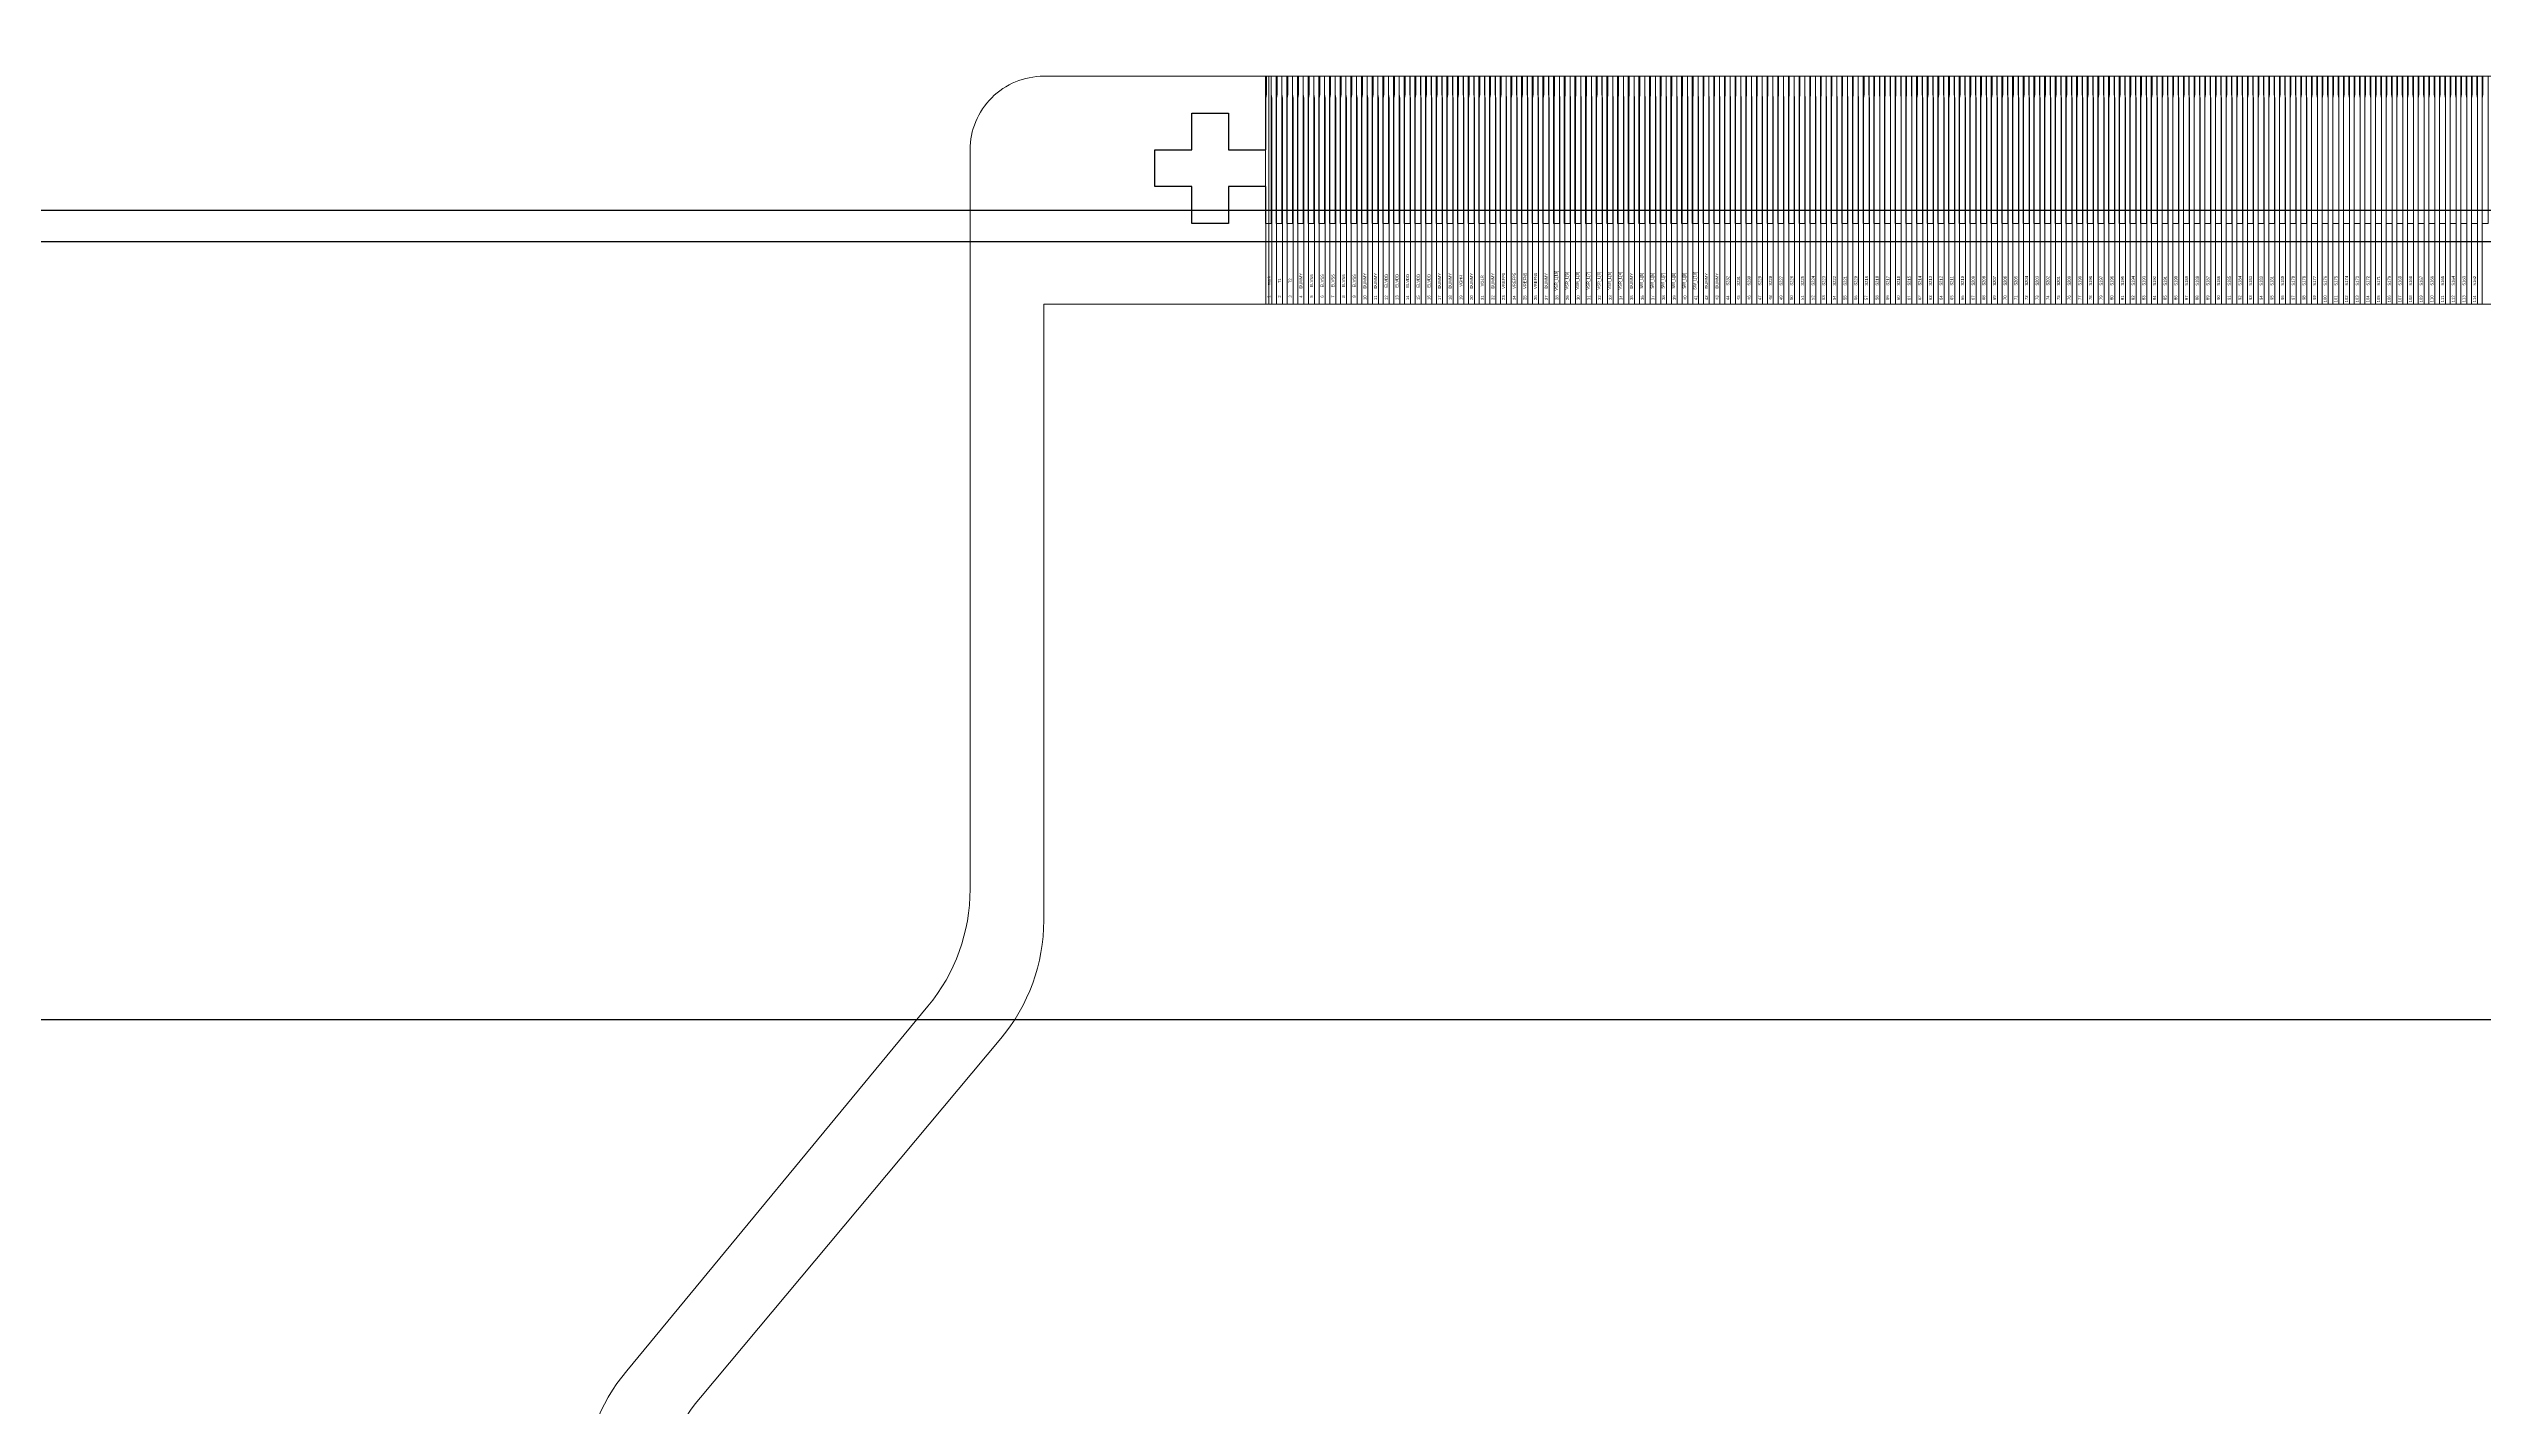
# Model space of a CAD drawing. Header units: millimetres. Extents: x 2674 to 3449, y -296 to 185.
# Drawn here: x 3245.46 to 3252.07, y -167.74 to -164.05 of the extents above; entities that cross this region are included whole.
import ezdxf
from ezdxf.enums import TextEntityAlignment as Align

# ---------------------------------------------------------------- set-up
doc = ezdxf.new("R2010")
doc.units = ezdxf.units.MM
doc.layers.get('0').update_dxf_attribs({"lineweight": 5})
doc.layers.get('Defpoints').update_dxf_attribs({"lineweight": 5})
for name, color, linetype, lineweight in [('COF', 4, 'Continuous', 5), ('DIM', 3, 'Continuous', 5), ('ITO', 2, 'Continuous', 5)]:
    doc.layers.add(name, color=color, linetype=linetype, lineweight=lineweight)
for name, color, linetype in [('L51', 3, 'Continuous'), ('L52', 5, 'Continuous'), ('L63', 2, 'Continuous'), ('lens', 6, 'Continuous')]:
    doc.layers.add(name, color=color, linetype=linetype)
doc.styles.add('MBC_Arial_Font', font='arial.ttf')
doc.styles.add('RD', font='ROMAND.shx', dxfattribs={"width": 0.8})
doc.dimstyles.new('DIM', dxfattribs={"dimtxt": 0.8, "dimasz": 0.8, "dimexe": 0, "dimexo": 0.5, "dimgap": 0.11, "dimtad": 0, "dimzin": 1, "dimdsep": 46, "dimtxsty": 'RD', "dimcen": 0, "dimclrd": 256, "dimclre": 256, "dimclrt": 256, "dimadec": 0, "dimazin": 0, "dimtm": 1e-09, "dimtfac": 1, "dimtofl": 0, "dimtmove": 0, "dimatfit": 3, "dimfxl": 1, "dimlwe": -1, "dimarcsym": 0})

# ---------------------------------------------------------------- blocks, each defined once
blk = doc.blocks.new('*D249')
at = {"layer": 'Defpoints', "color": 0, "lineweight": 5, "transparency": 16777216}
for p in [(3218.7857, -126.5832), (3246.5824, -126.5832), (3245.2441, -164.5772)]:
    blk.add_point(p, dxfattribs=at)
at = {"layer": 'DIM', "transparency": 16777216}
for p, q in [((3246.0824, -126.5832), (3218.7857, -126.5832)), ((3244.7441, -164.5772), (3218.7857, -164.5772))]:
    blk.add_line(p, q, dxfattribs=at)
at = {"layer": 'DIM', "lineweight": -2, "transparency": 16777216}
for p, q in [((3218.7857, -127.3832), (3218.7857, -134.9767)), ((3218.7857, -163.7772), (3218.7857, -154.671))]:
    blk.add_line(p, q, dxfattribs=at)
at = {"layer": 'DIM', "lineweight": 5, "transparency": 16777216}
for points in [[(3218.6524, -127.3832), (3218.9191, -127.3832), (3218.7857, -126.5832)], [(3218.6524, -163.7772), (3218.9191, -163.7772), (3218.7857, -164.5772)]]:
    blk.add_solid(points, dxfattribs=at)
at = {"layer": 'DIM', "lineweight": 5, "transparency": 16777216, "insert": (3218.7857, -144.8238), "char_height": 1.2, "attachment_point": 5, "rotation": 90, "style": 'RD'}
blk.add_mtext('37.99±0.15(Panel Outline)', dxfattribs=at)
blk = doc.blocks.new('*D258')
at = {"layer": 'Defpoints', "color": 0, "lineweight": 5, "transparency": 16777216}
for p in [(3218.7847, -164.5772), (3245.2441, -164.5772), (3251.5958, -203.8987)]:
    blk.add_point(p, dxfattribs=at)
at = {"layer": 'DIM', "transparency": 16777216}
for p, q in [((3244.7441, -164.5772), (3218.7847, -164.5772)), ((3251.0958, -203.8987), (3218.7847, -203.8987))]:
    blk.add_line(p, q, dxfattribs=at)
at = {"layer": 'DIM', "lineweight": -2, "transparency": 16777216}
for p, q in [((3218.7847, -165.3772), (3218.7847, -176.9272)), ((3218.7847, -203.0987), (3218.7847, -184.5072))]:
    blk.add_line(p, q, dxfattribs=at)
at = {"layer": 'DIM', "lineweight": 5, "transparency": 16777216}
for points in [[(3218.6514, -165.3772), (3218.9181, -165.3772), (3218.7847, -164.5772)], [(3218.6514, -203.0987), (3218.9181, -203.0987), (3218.7847, -203.8987)]]:
    blk.add_solid(points, dxfattribs=at)
at = {"layer": 'DIM', "lineweight": 5, "transparency": 16777216, "insert": (3218.7847, -180.7172), "char_height": 1.2, "attachment_point": 5, "rotation": 90, "style": 'RD'}
blk.add_mtext('39.32±0.5', dxfattribs=at)
blk = doc.blocks.new('*D260')
at = {"layer": 'Defpoints', "color": 0, "lineweight": 5, "transparency": 16777216}
for p in [(3237.3697, -157.1703), (3252.6717, -167.5071), (3252.6717, -170.0799)]:
    blk.add_point(p, dxfattribs=at)
at = {"layer": 'DIM', "transparency": 16777216}
for p, q in [((3237.3697, -157.6703), (3237.3697, -170.0799)), ((3252.6717, -168.0071), (3252.6717, -170.0799))]:
    blk.add_line(p, q, dxfattribs=at)
at = {"layer": 'DIM', "lineweight": -2, "transparency": 16777216}
for p, q in [((3237.3697, -170.0799), (3235.3416, -170.0799)), ((3251.8717, -170.0799), (3238.1697, -170.0799))]:
    blk.add_line(p, q, dxfattribs=at)
at = {"layer": 'DIM', "lineweight": 5, "transparency": 16777216}
for points in [[(3238.1697, -169.9466), (3238.1697, -170.2133), (3237.3697, -170.0799)], [(3251.8717, -169.9466), (3251.8717, -170.2133), (3252.6717, -170.0799)]]:
    blk.add_solid(points, dxfattribs=at)
at = {"layer": 'DIM', "lineweight": 5, "transparency": 16777216, "insert": (3231.6202, -170.0799), "char_height": 1.2, "attachment_point": 5, "style": 'RD'}
blk.add_mtext('15.30±0.5', dxfattribs=at)
blk = doc.blocks.new('*U100')
at = {"color": 7}
blk.add_lwpolyline([(-0.008, 0.2), (0.008, 0.2), (0.008, -0.2), (-0.008, -0.2)], close=True, dxfattribs=at)
blk = doc.blocks.new('*U101')
at = {"color": 0, "linetype": 'ByBlock', "lineweight": -2, "transparency": 16777216}
for p in [(0, 0), (0.029, 0), (0.058, 0), (0.087, 0), (0.116, 0), (0.145, 0), (0.174, 0), (0.203, 0), (0.232, 0), (0.261, 0), (0.29, 0), (0.319, 0), (0.348, 0), (0.377, 0), (0.406, 0), (0.435, 0), (0.464, 0), (0.493, 0), (0.522, 0), (0.551, 0), (0.58, 0), (0.609, 0), (0.638, 0), (0.667, 0), (0.696, 0), (0.725, 0), (0.754, 0), (0.783, 0), (0.812, 0), (0.841, 0), (0.87, 0), (0.899, 0), (0.928, 0), (0.957, 0), (0.986, 0), (1.015, 0), (1.044, 0), (1.073, 0), (1.102, 0), (1.131, 0), (1.16, 0), (1.189, 0), (1.218, 0), (1.247, 0), (1.276, 0), (1.305, 0), (1.334, 0), (1.363, 0), (1.392, 0), (1.421, 0), (1.45, 0), (1.479, 0), (1.508, 0), (1.537, 0), (1.566, 0), (1.595, 0), (1.624, 0), (1.653, 0), (1.682, 0), (1.711, 0), (1.74, 0), (1.769, 0), (1.798, 0), (1.827, 0), (1.856, 0), (1.885, 0), (1.914, 0), (1.943, 0), (1.972, 0), (2.001, 0), (2.03, 0), (2.059, 0), (2.088, 0), (2.117, 0), (2.146, 0), (2.175, 0), (2.204, 0), (2.233, 0), (2.262, 0), (2.291, 0), (2.32, 0), (2.349, 0), (2.378, 0), (2.407, 0), (2.436, 0), (2.465, 0), (2.494, 0), (2.523, 0), (2.552, 0), (2.581, 0), (2.61, 0), (2.639, 0), (2.668, 0), (2.697, 0), (2.726, 0), (2.755, 0), (2.784, 0), (2.813, 0), (2.842, 0), (2.871, 0), (2.9, 0), (2.929, 0), (2.958, 0), (2.987, 0), (3.016, 0), (3.045, 0), (3.074, 0), (3.103, 0), (3.132, 0), (3.161, 0), (3.19, 0), (3.219, 0), (3.248, 0), (3.277, 0), (3.306, 0)]:
    blk.add_blockref('*U100', p, dxfattribs=at)
blk = doc.blocks.new('R178MQM-001-PNLA-V01-A')
at = {"layer": 'L51', "color": 7}
blk.add_line((1695.3199, -159.3836), (1677.7159, -159.3836), dxfattribs=at)
at = {"layer": 'L52', "color": 7}
blk.add_lwpolyline([(1681.8074, -159.3836), (1677.7159, -159.3836)], dxfattribs=at)
at = {"layer": 'L63', "color": 0}
for p, q in [((1682.4094, -159.1336), (1682.4094, -159.0336)), ((1682.4094, -159.0336), (1682.5094, -159.0336)), ((1682.5094, -159.0336), (1682.5094, -159.1336)), ((1682.3094, -159.2336), (1682.3094, -159.1336)), ((1682.3094, -159.1336), (1682.4094, -159.1336)), ((1682.5094, -159.1336), (1682.6094, -159.1336)), ((1682.4094, -159.2336), (1682.3094, -159.2336)), ((1682.4094, -159.3336), (1682.4094, -159.2336)), ((1682.6094, -159.2336), (1682.5094, -159.2336)), ((1682.5094, -159.2336), (1682.5094, -159.3336)), ((1682.5094, -159.3336), (1682.4094, -159.3336))]:
    blk.add_line(p, q, dxfattribs=at)
at = {"color": 7}
blk.add_blockref('*U101', (1682.6174, -159.1336), dxfattribs=at)
blk = doc.blocks.new('R178MQM-CO5300-COF-V01-A')
at = {"layer": 'COF'}
blk.add_lwpolyline([(1437.7099, -178.2677), (1436.8915, -179.2582, 0.175975), (1436.7749, -179.5791), (1436.7749, -184.4705, -0.117266), (1436.7214, -184.6956), (1436.526, -185.0833, 0.117266), (1436.4724, -185.3084), (1436.4724, -187.4894, 0.414214), (1436.6724, -187.6894), (1448.3974, -187.6894, 0.414214), (1448.5974, -187.4894), (1448.5974, -185.3083, 0.117288), (1448.5439, -185.0832), (1448.3485, -184.6956, -0.117288), (1448.2949, -184.4705), (1448.2949, -179.5791, 0.175975), (1448.1784, -179.2582), (1447.362, -178.2825, -0.175975), (1447.2454, -177.9617), (1447.2454, -175.9394, 0.414214), (1447.0454, -175.7394), (1438.0244, -175.7394, 0.414214), (1437.8244, -175.9394), (1437.8244, -177.9492, -0.174367)], format="xyb", close=True, dxfattribs=at)
at = {"layer": 'COF', "color": 2}
for points in [[(1438.628, -176.3594), (1438.628, -176.0394), (1438.5264, -176.0394), (1438.5264, -176.1394), (1438.4264, -176.1394), (1438.4264, -176.0394), (1438.3264, -176.0394), (1438.3264, -175.9394), (1438.4264, -175.9394), (1438.4264, -175.8394), (1438.5264, -175.8394), (1438.5264, -175.9394), (1438.628, -175.9394), (1438.628, -175.7994), (1438.6295, -175.7894), (1438.6295, -175.7394)], [(1438.636, -175.7394), (1438.636, -176.3594)], [(1438.6425, -175.7394), (1438.6425, -175.7894), (1438.644, -175.7994), (1438.644, -176.3594)], [(1438.657, -176.3594), (1438.657, -175.7994), (1438.6585, -175.7894), (1438.6585, -175.7394)], [(1438.6715, -175.7394), (1438.6715, -175.7894), (1438.673, -175.7994), (1438.673, -176.3594)], [(1438.686, -176.3594), (1438.686, -175.7994), (1438.6875, -175.7894), (1438.6875, -175.7394)], [(1438.7005, -175.7394), (1438.7005, -175.7894), (1438.702, -175.7994), (1438.702, -176.3594)], [(1438.715, -176.3594), (1438.715, -175.7994), (1438.7165, -175.7894), (1438.7165, -175.7394)], [(1438.7295, -175.7394), (1438.7295, -175.7894), (1438.731, -175.7994), (1438.731, -176.3594)], [(1438.744, -176.3594), (1438.744, -175.7994), (1438.7455, -175.7894), (1438.7455, -175.7394)], [(1438.7585, -175.7394), (1438.7585, -175.7894), (1438.76, -175.7994), (1438.76, -176.3594)], [(1438.7729, -176.3594), (1438.7729, -175.7994), (1438.7744, -175.7894), (1438.7744, -175.7394)], [(1438.7874, -175.7394), (1438.7874, -175.7894), (1438.7889, -175.7994), (1438.7889, -176.3594)], [(1438.8019, -176.3594), (1438.8019, -175.7994), (1438.8034, -175.7894), (1438.8034, -175.7394)], [(1438.8164, -175.7394), (1438.8164, -175.7894), (1438.8179, -175.7994), (1438.8179, -176.3594)], [(1438.8309, -176.3594), (1438.8309, -175.7994), (1438.8324, -175.7894), (1438.8324, -175.7394)], [(1438.8454, -175.7394), (1438.8454, -175.7894), (1438.8469, -175.7994), (1438.8469, -176.3594)], [(1438.8599, -176.3594), (1438.8599, -175.7994), (1438.8614, -175.7894), (1438.8614, -175.7394)], [(1438.8744, -175.7394), (1438.8744, -175.7894), (1438.8759, -175.7994), (1438.8759, -176.3594)], [(1438.8889, -176.3594), (1438.8889, -175.7994), (1438.8904, -175.7894), (1438.8904, -175.7394)], [(1438.9034, -175.7394), (1438.9034, -175.7894), (1438.9049, -175.7994), (1438.9049, -176.3594)], [(1438.9179, -176.3594), (1438.9179, -175.7994), (1438.9194, -175.7894), (1438.9194, -175.7394)], [(1438.9324, -175.7394), (1438.9324, -175.7894), (1438.9339, -175.7994), (1438.9339, -176.3594)], [(1438.9469, -176.3594), (1438.9469, -175.7994), (1438.9484, -175.7894), (1438.9484, -175.7394)], [(1438.9614, -175.7394), (1438.9614, -175.7894), (1438.9629, -175.7994), (1438.9629, -176.3594)], [(1438.9759, -176.3594), (1438.9759, -175.7994), (1438.9774, -175.7894), (1438.9774, -175.7394)], [(1438.9904, -175.7394), (1438.9904, -175.7894), (1438.9919, -175.7994), (1438.9919, -176.3594)], [(1439.0049, -176.3594), (1439.0049, -175.7994), (1439.0064, -175.7894), (1439.0064, -175.7394)], [(1439.0194, -175.7394), (1439.0194, -175.7894), (1439.0209, -175.7994), (1439.0209, -176.3594)], [(1439.0338, -176.3594), (1439.0338, -175.7994), (1439.0353, -175.7894), (1439.0353, -175.7394)], [(1439.0483, -175.7394), (1439.0483, -175.7894), (1439.0498, -175.7994), (1439.0498, -176.3594)], [(1439.0628, -176.3594), (1439.0628, -175.7994), (1439.0643, -175.7894), (1439.0643, -175.7394)], [(1439.0773, -175.7394), (1439.0773, -175.7894), (1439.0788, -175.7994), (1439.0788, -176.3594)], [(1439.0918, -176.3594), (1439.0918, -175.7994), (1439.0933, -175.7894), (1439.0933, -175.7394)], [(1439.1063, -175.7394), (1439.1063, -175.7894), (1439.1078, -175.7994), (1439.1078, -176.3594)], [(1439.1208, -176.3594), (1439.1208, -175.7994), (1439.1223, -175.7894), (1439.1223, -175.7394)], [(1439.1353, -175.7394), (1439.1353, -175.7894), (1439.1368, -175.7994), (1439.1368, -176.3594)], [(1439.1498, -176.3594), (1439.1498, -175.7994), (1439.1513, -175.7894), (1439.1513, -175.7394)], [(1439.1643, -175.7394), (1439.1643, -175.7894), (1439.1658, -175.7994), (1439.1658, -176.3594)], [(1439.1788, -176.3594), (1439.1788, -175.7994), (1439.1803, -175.7894), (1439.1803, -175.7394)], [(1439.1933, -175.7394), (1439.1933, -175.7894), (1439.1948, -175.7994), (1439.1948, -176.3594)], [(1439.2078, -176.3594), (1439.2078, -175.7994), (1439.2093, -175.7894), (1439.2093, -175.7394)], [(1439.2223, -175.7394), (1439.2223, -175.7894), (1439.2238, -175.7994), (1439.2238, -176.3594)], [(1439.2368, -176.3594), (1439.2368, -175.7994), (1439.2383, -175.7894), (1439.2383, -175.7394)], [(1439.2513, -175.7394), (1439.2513, -175.7894), (1439.2528, -175.7994), (1439.2528, -176.3594)], [(1439.2658, -176.3594), (1439.2658, -175.7994), (1439.2673, -175.7894), (1439.2673, -175.7394)], [(1439.2803, -175.7394), (1439.2803, -175.7894), (1439.2818, -175.7994), (1439.2818, -176.3594)], [(1439.2947, -176.3594), (1439.2947, -175.7994), (1439.2962, -175.7894), (1439.2962, -175.7394)], [(1439.3092, -175.7394), (1439.3092, -175.7894), (1439.3107, -175.7994), (1439.3107, -176.3594)], [(1439.3237, -176.3594), (1439.3237, -175.7994), (1439.3252, -175.7894), (1439.3252, -175.7394)], [(1439.3382, -175.7394), (1439.3382, -175.7894), (1439.3397, -175.7994), (1439.3397, -176.3594)], [(1439.3527, -176.3594), (1439.3527, -175.7994), (1439.3542, -175.7894), (1439.3542, -175.7394)], [(1439.3672, -175.7394), (1439.3672, -175.7894), (1439.3687, -175.7994), (1439.3687, -176.3594)], [(1439.3817, -176.3594), (1439.3817, -175.7994), (1439.3832, -175.7894), (1439.3832, -175.7394)], [(1439.3962, -175.7394), (1439.3962, -175.7894), (1439.3977, -175.7994), (1439.3977, -176.3594)], [(1439.4107, -176.3594), (1439.4107, -175.7994), (1439.4122, -175.7894), (1439.4122, -175.7394)], [(1439.4252, -175.7394), (1439.4252, -175.7894), (1439.4267, -175.7994), (1439.4267, -176.3594)], [(1439.4397, -176.3594), (1439.4397, -175.7994), (1439.4412, -175.7894), (1439.4412, -175.7394)], [(1439.4542, -175.7394), (1439.4542, -175.7894), (1439.4557, -175.7994), (1439.4557, -176.3594)], [(1439.4687, -176.3594), (1439.4687, -175.7994), (1439.4702, -175.7894), (1439.4702, -175.7394)], [(1439.4832, -175.7394), (1439.4832, -175.7894), (1439.4847, -175.7994), (1439.4847, -176.3594)], [(1439.4977, -176.3594), (1439.4977, -175.7994), (1439.4992, -175.7894), (1439.4992, -175.7394)], [(1439.5122, -175.7394), (1439.5122, -175.7894), (1439.5137, -175.7994), (1439.5137, -176.3594)], [(1439.5266, -176.3594), (1439.5266, -175.7994), (1439.5281, -175.7894), (1439.5281, -175.7394)], [(1439.5411, -175.7394), (1439.5411, -175.7894), (1439.5426, -175.7994), (1439.5426, -176.3594)], [(1439.5556, -176.3594), (1439.5556, -175.7994), (1439.5571, -175.7894), (1439.5571, -175.7394)], [(1439.5701, -175.7394), (1439.5701, -175.7894), (1439.5716, -175.7994), (1439.5716, -176.3594)], [(1439.5846, -176.3594), (1439.5846, -175.7994), (1439.5861, -175.7894), (1439.5861, -175.7394)], [(1439.5991, -175.7394), (1439.5991, -175.7894), (1439.6006, -175.7994), (1439.6006, -176.3594)], [(1439.6136, -176.3594), (1439.6136, -175.7994), (1439.6151, -175.7894), (1439.6151, -175.7394)], [(1439.6281, -175.7394), (1439.6281, -175.7894), (1439.6296, -175.7994), (1439.6296, -176.3594)], [(1439.6426, -176.3594), (1439.6426, -175.7994), (1439.6441, -175.7894), (1439.6441, -175.7394)], [(1439.6571, -175.7394), (1439.6571, -175.7894), (1439.6586, -175.7994), (1439.6586, -176.3594)], [(1439.6716, -176.3594), (1439.6716, -175.7994), (1439.6731, -175.7894), (1439.6731, -175.7394)], [(1439.6861, -175.7394), (1439.6861, -175.7894), (1439.6876, -175.7994), (1439.6876, -176.3594)], [(1439.7006, -176.3594), (1439.7006, -175.7994), (1439.7021, -175.7894), (1439.7021, -175.7394)], [(1439.7151, -175.7394), (1439.7151, -175.7894), (1439.7166, -175.7994), (1439.7166, -176.3594)], [(1439.7296, -176.3594), (1439.7296, -175.7994), (1439.7311, -175.7894), (1439.7311, -175.7394)], [(1439.7441, -175.7394), (1439.7441, -175.7894), (1439.7456, -175.7994), (1439.7456, -176.3594)], [(1439.7586, -176.3594), (1439.7586, -175.7994), (1439.7601, -175.7894), (1439.7601, -175.7394)], [(1439.7731, -175.7394), (1439.7731, -175.7894), (1439.7746, -175.7994), (1439.7746, -176.3594)], [(1439.7875, -176.3594), (1439.7875, -175.7994), (1439.789, -175.7894), (1439.789, -175.7394)], [(1439.802, -175.7394), (1439.802, -175.7894), (1439.8035, -175.7994), (1439.8035, -176.3594)], [(1439.8165, -176.3594), (1439.8165, -175.7994), (1439.818, -175.7894), (1439.818, -175.7394)], [(1439.831, -175.7394), (1439.831, -175.7894), (1439.8325, -175.7994), (1439.8325, -176.3594)], [(1439.8455, -176.3594), (1439.8455, -175.7994), (1439.847, -175.7894), (1439.847, -175.7394)], [(1439.86, -175.7394), (1439.86, -175.7894), (1439.8615, -175.7994), (1439.8615, -176.3594)], [(1439.8745, -176.3594), (1439.8745, -175.7994), (1439.876, -175.7894), (1439.876, -175.7394)], [(1439.889, -175.7394), (1439.889, -175.7894), (1439.8905, -175.7994), (1439.8905, -176.3594)], [(1439.9035, -176.3594), (1439.9035, -175.7994), (1439.905, -175.7894), (1439.905, -175.7394)], [(1439.918, -175.7394), (1439.918, -175.7894), (1439.9195, -175.7994), (1439.9195, -176.3594)], [(1439.9325, -176.3594), (1439.9325, -175.7994), (1439.934, -175.7894), (1439.934, -175.7394)], [(1439.947, -175.7394), (1439.947, -175.7894), (1439.9485, -175.7994), (1439.9485, -176.3594)], [(1439.9615, -176.3594), (1439.9615, -175.7994), (1439.963, -175.7894), (1439.963, -175.7394)], [(1439.976, -175.7394), (1439.976, -175.7894), (1439.9775, -175.7994), (1439.9775, -176.3594)], [(1439.9905, -176.3594), (1439.9905, -175.7994), (1439.992, -175.7894), (1439.992, -175.7394)], [(1440.005, -175.7394), (1440.005, -175.7894), (1440.0065, -175.7994), (1440.0065, -176.3594)], [(1440.0194, -176.3594), (1440.0194, -175.7994), (1440.0209, -175.7894), (1440.0209, -175.7394)], [(1440.0339, -175.7394), (1440.0339, -175.7894), (1440.0354, -175.7994), (1440.0354, -176.3594)], [(1440.0484, -176.3594), (1440.0484, -175.7994), (1440.0499, -175.7894), (1440.0499, -175.7394)], [(1440.0629, -175.7394), (1440.0629, -175.7894), (1440.0644, -175.7994), (1440.0644, -176.3594)], [(1440.0774, -176.3594), (1440.0774, -175.7994), (1440.0789, -175.7894), (1440.0789, -175.7394)], [(1440.0919, -175.7394), (1440.0919, -175.7894), (1440.0934, -175.7994), (1440.0934, -176.3594)], [(1440.1064, -176.3594), (1440.1064, -175.7994), (1440.1079, -175.7894), (1440.1079, -175.7394)], [(1440.1209, -175.7394), (1440.1209, -175.7894), (1440.1224, -175.7994), (1440.1224, -176.3594)], [(1440.1354, -176.3594), (1440.1354, -175.7994), (1440.1369, -175.7894), (1440.1369, -175.7394)], [(1440.1499, -175.7394), (1440.1499, -175.7894), (1440.1514, -175.7994), (1440.1514, -176.3594)], [(1440.1644, -176.3594), (1440.1644, -175.7994), (1440.1659, -175.7894), (1440.1659, -175.7394)], [(1440.1789, -175.7394), (1440.1789, -175.7894), (1440.1804, -175.7994), (1440.1804, -176.3594)], [(1440.1934, -176.3594), (1440.1934, -175.7994), (1440.1949, -175.7894), (1440.1949, -175.7394)], [(1440.2079, -175.7394), (1440.2079, -175.7894), (1440.2094, -175.7994), (1440.2094, -176.3594)], [(1440.2224, -176.3594), (1440.2224, -175.7994), (1440.2239, -175.7894), (1440.2239, -175.7394)], [(1440.2369, -175.7394), (1440.2369, -175.7894), (1440.2384, -175.7994), (1440.2384, -176.3594)], [(1440.2514, -176.3594), (1440.2514, -175.7994), (1440.2529, -175.7894), (1440.2529, -175.7394)], [(1440.2659, -175.7394), (1440.2659, -175.7894), (1440.2674, -175.7994), (1440.2674, -176.3594)], [(1440.2803, -176.3594), (1440.2803, -175.7994), (1440.2818, -175.7894), (1440.2818, -175.7394)], [(1440.2948, -175.7394), (1440.2948, -175.7894), (1440.2963, -175.7994), (1440.2963, -176.3594)], [(1440.3093, -176.3594), (1440.3093, -175.7994), (1440.3108, -175.7894), (1440.3108, -175.7394)], [(1440.3238, -175.7394), (1440.3238, -175.7894), (1440.3253, -175.7994), (1440.3253, -176.3594)], [(1440.3383, -176.3594), (1440.3383, -175.7994), (1440.3398, -175.7894), (1440.3398, -175.7394)], [(1440.3528, -175.7394), (1440.3528, -175.7894), (1440.3543, -175.7994), (1440.3543, -176.3594)], [(1440.3673, -176.3594), (1440.3673, -175.7994), (1440.3688, -175.7894), (1440.3688, -175.7394)], [(1440.3818, -175.7394), (1440.3818, -175.7894), (1440.3833, -175.7994), (1440.3833, -176.3594)], [(1440.3963, -176.3594), (1440.3963, -175.7994), (1440.3978, -175.7894), (1440.3978, -175.7394)], [(1440.4108, -175.7394), (1440.4108, -175.7894), (1440.4123, -175.7994), (1440.4123, -176.3594)], [(1440.4268, -175.7394), (1440.4268, -175.7894), (1440.4253, -175.7994), (1440.4253, -176.3594)], [(1440.4413, -176.3594), (1440.4413, -175.7994), (1440.4398, -175.7894), (1440.4398, -175.7394)], [(1440.4558, -175.7394), (1440.4558, -175.7894), (1440.4543, -175.7994), (1440.4543, -176.3594)], [(1440.4703, -176.3594), (1440.4703, -175.7994), (1440.4688, -175.7894), (1440.4688, -175.7394)], [(1440.4848, -175.7394), (1440.4848, -175.7894), (1440.4833, -175.7994), (1440.4833, -176.3594)], [(1440.4993, -176.3594), (1440.4993, -175.7994), (1440.4978, -175.7894), (1440.4978, -175.7394)], [(1440.5138, -175.7394), (1440.5138, -175.7894), (1440.5123, -175.7994), (1440.5123, -176.3594)], [(1440.5283, -176.3594), (1440.5283, -175.7994), (1440.5268, -175.7894), (1440.5268, -175.7394)], [(1440.5427, -175.7394), (1440.5427, -175.7894), (1440.5412, -175.7994), (1440.5412, -176.3594)], [(1440.5572, -176.3594), (1440.5572, -175.7994), (1440.5557, -175.7894), (1440.5557, -175.7394)], [(1440.5717, -175.7394), (1440.5717, -175.7894), (1440.5702, -175.7994), (1440.5702, -176.3594)], [(1440.5862, -176.3594), (1440.5862, -175.7994), (1440.5847, -175.7894), (1440.5847, -175.7394)], [(1440.6007, -175.7394), (1440.6007, -175.7894), (1440.5992, -175.7994), (1440.5992, -176.3594)], [(1440.6152, -176.3594), (1440.6152, -175.7994), (1440.6137, -175.7894), (1440.6137, -175.7394)], [(1440.6297, -175.7394), (1440.6297, -175.7894), (1440.6282, -175.7994), (1440.6282, -176.3594)], [(1440.6442, -176.3594), (1440.6442, -175.7994), (1440.6427, -175.7894), (1440.6427, -175.7394)], [(1440.6587, -175.7394), (1440.6587, -175.7894), (1440.6572, -175.7994), (1440.6572, -176.3594)], [(1440.6732, -176.3594), (1440.6732, -175.7994), (1440.6717, -175.7894), (1440.6717, -175.7394)], [(1440.6877, -175.7394), (1440.6877, -175.7894), (1440.6862, -175.7994), (1440.6862, -176.3594)], [(1440.7022, -176.3594), (1440.7022, -175.7994), (1440.7007, -175.7894), (1440.7007, -175.7394)], [(1440.7167, -175.7394), (1440.7167, -175.7894), (1440.7152, -175.7994), (1440.7152, -176.3594)], [(1440.7312, -176.3594), (1440.7312, -175.7994), (1440.7297, -175.7894), (1440.7297, -175.7394)], [(1440.7457, -175.7394), (1440.7457, -175.7894), (1440.7442, -175.7994), (1440.7442, -176.3594)], [(1440.7602, -176.3594), (1440.7602, -175.7994), (1440.7587, -175.7894), (1440.7587, -175.7394)], [(1440.7746, -175.7394), (1440.7746, -175.7894), (1440.7731, -175.7994), (1440.7731, -176.3594)], [(1440.7891, -176.3594), (1440.7891, -175.7994), (1440.7876, -175.7894), (1440.7876, -175.7394)], [(1440.8036, -175.7394), (1440.8036, -175.7894), (1440.8021, -175.7994), (1440.8021, -176.3594)], [(1440.8181, -176.3594), (1440.8181, -175.7994), (1440.8166, -175.7894), (1440.8166, -175.7394)], [(1440.8326, -175.7394), (1440.8326, -175.7894), (1440.8311, -175.7994), (1440.8311, -176.3594)], [(1440.8471, -176.3594), (1440.8471, -175.7994), (1440.8456, -175.7894), (1440.8456, -175.7394)], [(1440.8616, -175.7394), (1440.8616, -175.7894), (1440.8601, -175.7994), (1440.8601, -176.3594)], [(1440.8761, -176.3594), (1440.8761, -175.7994), (1440.8746, -175.7894), (1440.8746, -175.7394)], [(1440.8906, -175.7394), (1440.8906, -175.7894), (1440.8891, -175.7994), (1440.8891, -176.3594)], [(1440.9051, -176.3594), (1440.9051, -175.7994), (1440.9036, -175.7894), (1440.9036, -175.7394)], [(1440.9196, -175.7394), (1440.9196, -175.7894), (1440.9181, -175.7994), (1440.9181, -176.3594)], [(1440.9341, -176.3594), (1440.9341, -175.7994), (1440.9326, -175.7894), (1440.9326, -175.7394)], [(1440.9486, -175.7394), (1440.9486, -175.7894), (1440.9471, -175.7994), (1440.9471, -176.3594)], [(1440.9631, -176.3594), (1440.9631, -175.7994), (1440.9616, -175.7894), (1440.9616, -175.7394)], [(1440.9776, -175.7394), (1440.9776, -175.7894), (1440.9761, -175.7994), (1440.9761, -176.3594)], [(1440.9921, -176.3594), (1440.9921, -175.7994), (1440.9906, -175.7894), (1440.9906, -175.7394)], [(1441.0066, -175.7394), (1441.0066, -175.7894), (1441.0051, -175.7994), (1441.0051, -176.3594)], [(1441.0211, -176.3594), (1441.0211, -175.7994), (1441.0196, -175.7894), (1441.0196, -175.7394)], [(1441.0355, -175.7394), (1441.0355, -175.7894), (1441.034, -175.7994), (1441.034, -176.3594)], [(1441.05, -176.3594), (1441.05, -175.7994), (1441.0485, -175.7894), (1441.0485, -175.7394)], [(1441.0645, -175.7394), (1441.0645, -175.7894), (1441.063, -175.7994), (1441.063, -176.3594)], [(1441.079, -176.3594), (1441.079, -175.7994), (1441.0775, -175.7894), (1441.0775, -175.7394)], [(1441.0935, -175.7394), (1441.0935, -175.7894), (1441.092, -175.7994), (1441.092, -176.3594)], [(1441.108, -176.3594), (1441.108, -175.7994), (1441.1065, -175.7894), (1441.1065, -175.7394)], [(1441.1225, -175.7394), (1441.1225, -175.7894), (1441.121, -175.7994), (1441.121, -176.3594)], [(1441.137, -176.3594), (1441.137, -175.7994), (1441.1355, -175.7894), (1441.1355, -175.7394)], [(1441.1515, -175.7394), (1441.1515, -175.7894), (1441.15, -175.7994), (1441.15, -176.3594)], [(1441.166, -176.3594), (1441.166, -175.7994), (1441.1645, -175.7894), (1441.1645, -175.7394)], [(1441.1805, -175.7394), (1441.1805, -175.7894), (1441.179, -175.7994), (1441.179, -176.3594)], [(1441.195, -176.3594), (1441.195, -175.7994), (1441.1935, -175.7894), (1441.1935, -175.7394)], [(1441.2095, -175.7394), (1441.2095, -175.7894), (1441.208, -175.7994), (1441.208, -176.3594)], [(1441.224, -176.3594), (1441.224, -175.7994), (1441.2225, -175.7894), (1441.2225, -175.7394)], [(1441.2385, -175.7394), (1441.2385, -175.7894), (1441.237, -175.7994), (1441.237, -176.3594)], [(1441.253, -176.3594), (1441.253, -175.7994), (1441.2515, -175.7894), (1441.2515, -175.7394)], [(1441.2674, -175.7394), (1441.2674, -175.7894), (1441.2659, -175.7994), (1441.2659, -176.3594)], [(1441.2819, -176.3594), (1441.2819, -175.7994), (1441.2804, -175.7894), (1441.2804, -175.7394)], [(1441.2964, -175.7394), (1441.2964, -175.7894), (1441.2949, -175.7994), (1441.2949, -176.3594)], [(1441.3109, -176.3594), (1441.3109, -175.7994), (1441.3094, -175.7894), (1441.3094, -175.7394)], [(1441.3254, -175.7394), (1441.3254, -175.7894), (1441.3239, -175.7994), (1441.3239, -176.3594)], [(1441.3399, -176.3594), (1441.3399, -175.7994), (1441.3384, -175.7894), (1441.3384, -175.7394)], [(1441.3544, -175.7394), (1441.3544, -175.7894), (1441.3529, -175.7994), (1441.3529, -176.3594)], [(1441.3689, -176.3594), (1441.3689, -175.7994), (1441.3674, -175.7894), (1441.3674, -175.7394)], [(1441.3834, -175.7394), (1441.3834, -175.7894), (1441.3819, -175.7994), (1441.3819, -176.3594)], [(1441.3979, -176.3594), (1441.3979, -175.7994), (1441.3964, -175.7894), (1441.3964, -175.7394)], [(1441.4124, -175.7394), (1441.4124, -175.7894), (1441.4109, -175.7994), (1441.4109, -176.3594)], [(1441.4269, -176.3594), (1441.4269, -175.7994), (1441.4254, -175.7894), (1441.4254, -175.7394)], [(1441.4414, -175.7394), (1441.4414, -175.7894), (1441.4399, -175.7994), (1441.4399, -176.3594)], [(1441.4559, -176.3594), (1441.4559, -175.7994), (1441.4544, -175.7894), (1441.4544, -175.7394)], [(1441.4704, -175.7394), (1441.4704, -175.7894), (1441.4689, -175.7994), (1441.4689, -176.3594)], [(1441.4849, -176.3594), (1441.4849, -175.7994), (1441.4834, -175.7894), (1441.4834, -175.7394)], [(1441.4994, -175.7394), (1441.4994, -175.7894), (1441.4979, -175.7994), (1441.4979, -176.3594)], [(1441.5139, -176.3594), (1441.5139, -175.7994), (1441.5124, -175.7894), (1441.5124, -175.7394)], [(1441.5283, -175.7394), (1441.5283, -175.7894), (1441.5268, -175.7994), (1441.5268, -176.3594)], [(1441.5428, -176.3594), (1441.5428, -175.7994), (1441.5413, -175.7894), (1441.5413, -175.7394)], [(1441.5573, -175.7394), (1441.5573, -175.7894), (1441.5558, -175.7994), (1441.5558, -176.3594)], [(1441.5718, -176.3594), (1441.5718, -175.7994), (1441.5703, -175.7894), (1441.5703, -175.7394)], [(1441.5863, -175.7394), (1441.5863, -175.7894), (1441.5848, -175.7994), (1441.5848, -176.3594)], [(1441.6008, -176.3594), (1441.6008, -175.7994), (1441.5993, -175.7894), (1441.5993, -175.7394)], [(1441.6153, -175.7394), (1441.6153, -175.7894), (1441.6138, -175.7994), (1441.6138, -176.3594)], [(1441.6298, -176.3594), (1441.6298, -175.7994), (1441.6283, -175.7894), (1441.6283, -175.7394)], [(1441.6443, -175.7394), (1441.6443, -175.7894), (1441.6428, -175.7994), (1441.6428, -176.3594)], [(1441.6588, -176.3594), (1441.6588, -175.7994), (1441.6573, -175.7894), (1441.6573, -175.7394)], [(1441.6733, -175.7394), (1441.6733, -175.7894), (1441.6718, -175.7994), (1441.6718, -176.3594)], [(1441.6878, -176.3594), (1441.6878, -175.7994), (1441.6863, -175.7894), (1441.6863, -175.7394)], [(1441.7023, -175.7394), (1441.7023, -175.7894), (1441.7008, -175.7994), (1441.7008, -176.3594)], [(1441.7168, -176.3594), (1441.7168, -175.7994), (1441.7153, -175.7894), (1441.7153, -175.7394)], [(1441.7313, -175.7394), (1441.7313, -175.7894), (1441.7298, -175.7994), (1441.7298, -176.3594)], [(1441.7458, -176.3594), (1441.7458, -175.7994), (1441.7443, -175.7894), (1441.7443, -175.7394)], [(1441.7603, -175.7394), (1441.7603, -175.7894), (1441.7588, -175.7994), (1441.7588, -176.3594)], [(1441.7748, -176.3594), (1441.7748, -175.7994), (1441.7733, -175.7894), (1441.7733, -175.7394)], [(1441.7892, -175.7394), (1441.7892, -175.7894), (1441.7877, -175.7994), (1441.7877, -176.3594)], [(1441.8037, -176.3594), (1441.8037, -175.7994), (1441.8022, -175.7894), (1441.8022, -175.7394)], [(1441.8182, -175.7394), (1441.8182, -175.7894), (1441.8167, -175.7994), (1441.8167, -176.3594)], [(1441.8327, -176.3594), (1441.8327, -175.7994), (1441.8312, -175.7894), (1441.8312, -175.7394)], [(1441.8472, -175.7394), (1441.8472, -175.7894), (1441.8457, -175.7994), (1441.8457, -176.3594)], [(1441.8617, -176.3594), (1441.8617, -175.7994), (1441.8602, -175.7894), (1441.8602, -175.7394)], [(1441.8762, -175.7394), (1441.8762, -175.7894), (1441.8747, -175.7994), (1441.8747, -176.3594)], [(1441.8907, -176.3594), (1441.8907, -175.7994), (1441.8892, -175.7894), (1441.8892, -175.7394)], [(1441.9052, -175.7394), (1441.9052, -175.7894), (1441.9037, -175.7994), (1441.9037, -176.3594)], [(1441.9197, -176.3594), (1441.9197, -175.7994), (1441.9182, -175.7894), (1441.9182, -175.7394)], [(1441.9342, -175.7394), (1441.9342, -175.7894), (1441.9327, -175.7994), (1441.9327, -176.3594)]]:
    blk.add_lwpolyline(points, dxfattribs=at)
at = {"layer": 'COF', "color": 6}
blk.add_lwpolyline([(1448.3974, -185.356, 0.117266), (1448.3439, -185.1309), (1448.1485, -184.7432, -0.117266), (1448.0949, -184.5181), (1448.0949, -179.651, 0.174367), (1447.9804, -179.3326), (1447.16, -178.3396, -0.174367), (1447.0454, -178.0211), (1447.0454, -176.3594), (1438.0244, -176.3594), (1438.0244, -178.0343, -0.175975), (1437.9079, -178.3552), (1437.0915, -179.3308, 0.175975), (1436.9749, -179.6517), (1436.9749, -184.5181, -0.117288), (1436.9214, -184.7432), (1436.726, -185.1308, 0.117288), (1436.6724, -185.3559), (1436.6724, -185.4894), (1448.3974, -185.4894)], format="xyb", close=True, dxfattribs=at)
at = {"layer": 'COF', "style": 'MBC_Arial_Font'}
for s, p in [('VSR_L[10]', (1439.4168, -176.2954)), ('mark', (1438.636, -176.2954)), ('T1', (1438.6652, -176.2954)), ('T2', (1438.6942, -176.2954)), ('DUMMY', (1438.723, -176.2954)), ('ELVSS', (1438.7521, -176.2954)), ('ELVSS', (1438.7811, -176.2954)), ('ELVSS', (1438.8101, -176.2954)), ('ELVSS', (1438.8391, -176.2954)), ('ELVSS', (1438.8681, -176.2954)), ('DUMMY', (1438.8969, -176.2954)), ('DUMMY', (1438.9259, -176.2954)), ('ELVDD', (1438.955, -176.2954)), ('ELVDD', (1438.984, -176.2954)), ('ELVDD', (1439.013, -176.2954)), ('ELVDD', (1439.042, -176.2954)), ('ELVDD', (1439.071, -176.2954)), ('DUMMY', (1439.0998, -176.2954)), ('DUMMY', (1439.1288, -176.2954)), ('VGHR', (1439.158, -176.2954)), ('DUMMY', (1439.1868, -176.2954)), ('VGLR', (1439.2159, -176.2954)), ('DUMMY', (1439.2448, -176.2954)), ('VREFP5', (1439.2738, -176.2954)), ('VREFP5', (1439.3028, -176.2954)), ('VREFN5', (1439.3318, -176.2954)), ('VREFN5', (1439.3607, -176.2954)), ('DUMMY', (1439.3897, -176.2954)), ('VSR_L[9]', (1439.4458, -176.2954)), ('VSR_L[8]', (1439.4747, -176.2954)), ('VSR_L[7]', (1439.5037, -176.2954)), ('VSR_L[6]', (1439.5327, -176.2954)), ('VSR_L[5]', (1439.5617, -176.2954)), ('VSR_L[4]', (1439.5907, -176.2954)), ('DUMMY', (1439.6216, -176.2954)), ('SW_L[5]', (1439.6487, -176.2954)), ('SW_L[6]', (1439.6777, -176.2954)), ('SW_L[7]', (1439.7067, -176.2954)), ('SW_L[8]', (1439.7356, -176.2954)), ('SW_L[9]', (1439.7646, -176.2954)), ('SW_L[10]', (1439.7936, -176.2954)), ('DUMMY', (1439.8246, -176.2954)), ('DUMMY', (1439.8535, -176.2954)), ('S232', (1439.8827, -176.2954)), ('S231', (1439.9117, -176.2954)), ('S230', (1439.9406, -176.2954)), ('S229', (1439.9696, -176.2954)), ('S228', (1439.9986, -176.2954)), ('S227', (1440.0276, -176.2954)), ('S226', (1440.0566, -176.2954)), ('S225', (1440.0856, -176.2954)), ('S224', (1440.1146, -176.2954)), ('S223', (1440.1436, -176.2954)), ('S222', (1440.1726, -176.2954)), ('S221', (1440.2015, -176.2954)), ('S220', (1440.2305, -176.2954)), ('S219', (1440.2595, -176.2954)), ('S218', (1440.2885, -176.2954)), ('S217', (1440.3175, -176.2954)), ('S216', (1440.3465, -176.2954)), ('S215', (1440.3755, -176.2954)), ('S214', (1440.4045, -176.2954)), ('S213', (1440.4334, -176.2954)), ('S212', (1440.4624, -176.2954)), ('S211', (1440.4914, -176.2954)), ('S210', (1440.5204, -176.2954)), ('S209', (1440.5494, -176.2954)), ('S208', (1440.5784, -176.2954)), ('S207', (1440.6074, -176.2954)), ('S206', (1440.6364, -176.2954)), ('S205', (1440.6654, -176.2954)), ('S204', (1440.6943, -176.2954)), ('S203', (1440.7233, -176.2954)), ('S202', (1440.7523, -176.2954)), ('S201', (1440.7813, -176.2954)), ('S200', (1440.8103, -176.2954)), ('S199', (1440.8393, -176.2954)), ('S198', (1440.8683, -176.2954)), ('S197', (1440.8973, -176.2954)), ('S196', (1440.9263, -176.2954)), ('S195', (1440.9552, -176.2954)), ('S194', (1440.9842, -176.2954)), ('S193', (1441.0132, -176.2954)), ('S192', (1441.0422, -176.2954)), ('S191', (1441.0712, -176.2954)), ('S190', (1441.1002, -176.2954)), ('S189', (1441.1292, -176.2954)), ('S188', (1441.1582, -176.2954)), ('S187', (1441.1871, -176.2954)), ('S186', (1441.2161, -176.2954)), ('S185', (1441.2451, -176.2954)), ('S184', (1441.2741, -176.2954)), ('S183', (1441.3031, -176.2954)), ('S182', (1441.3321, -176.2954)), ('S181', (1441.3611, -176.2954)), ('S180', (1441.3901, -176.2954)), ('S179', (1441.4191, -176.2954)), ('S178', (1441.448, -176.2954)), ('S177', (1441.477, -176.2954)), ('S176', (1441.506, -176.2954)), ('S175', (1441.535, -176.2954)), ('S174', (1441.564, -176.2954)), ('S173', (1441.593, -176.2954)), ('S172', (1441.622, -176.2954)), ('S171', (1441.651, -176.2954)), ('S170', (1441.68, -176.2954)), ('S169', (1441.7089, -176.2954)), ('S168', (1441.7379, -176.2954)), ('S167', (1441.7669, -176.2954)), ('S166', (1441.7959, -176.2954)), ('S165', (1441.8249, -176.2954)), ('S164', (1441.8539, -176.2954)), ('S163', (1441.8829, -176.2954)), ('S162', (1441.9119, -176.2954))]:
    blk.add_text(s, height=0.008, rotation=90, dxfattribs=at).set_placement(p, align=Align.MIDDLE_CENTER)
for s, p in [('1', (1438.6362, -176.3352)), ('2', (1438.6652, -176.3352)), ('3', (1438.694, -176.3352)), ('4', (1438.7231, -176.3352)), ('5', (1438.7519, -176.3352)), ('6', (1438.781, -176.3352)), ('7', (1438.81, -176.3352)), ('8', (1438.839, -176.3352)), ('9', (1438.868, -176.3352)), ('10', (1438.897, -176.3352)), ('11', (1438.9261, -176.3352)), ('12', (1438.9551, -176.3352)), ('13', (1438.9839, -176.3352)), ('14', (1439.0131, -176.3352)), ('15', (1439.0419, -176.3352)), ('16', (1439.0709, -176.3352)), ('17', (1439.1, -176.3352)), ('18', (1439.1289, -176.3352)), ('19', (1439.1579, -176.3352)), ('20', (1439.1868, -176.3352)), ('21', (1439.216, -176.3352)), ('22', (1439.245, -176.3352)), ('23', (1439.2738, -176.3352)), ('24', (1439.3029, -176.3352)), ('25', (1439.3318, -176.3352)), ('26', (1439.3608, -176.3352)), ('27', (1439.3899, -176.3352)), ('28', (1439.4188, -176.3352)), ('29', (1439.4477, -176.3352)), ('30', (1439.4767, -176.3352)), ('31', (1439.5057, -176.3352)), ('32', (1439.5347, -176.3352)), ('33', (1439.5637, -176.3352)), ('34', (1439.5927, -176.3352)), ('35', (1439.6217, -176.3352)), ('36', (1439.6507, -176.3352)), ('37', (1439.6796, -176.3352)), ('38', (1439.7086, -176.3352)), ('39', (1439.7376, -176.3352)), ('40', (1439.7666, -176.3352)), ('41', (1439.7957, -176.3352)), ('42', (1439.8247, -176.3352)), ('43', (1439.8536, -176.3352)), ('44', (1439.8827, -176.3352)), ('45', (1439.9115, -176.3352)), ('46', (1439.9405, -176.3352)), ('47', (1439.9696, -176.3352)), ('48', (1439.9985, -176.3352)), ('49', (1440.0275, -176.3352)), ('50', (1440.0563, -176.3352)), ('51', (1440.0853, -176.3352)), ('52', (1440.1143, -176.3352)), ('53', (1440.1433, -176.3352)), ('54', (1440.1723, -176.3352)), ('55', (1440.2011, -176.3352)), ('56', (1440.2303, -176.3352)), ('57', (1440.2591, -176.3352)), ('58', (1440.2882, -176.3352)), ('59', (1440.3172, -176.3352)), ('60', (1440.3462, -176.3352)), ('61', (1440.3752, -176.3352)), ('62', (1440.4042, -176.3352)), ('63', (1440.4332, -176.3352)), ('64', (1440.4622, -176.3352)), ('65', (1440.4912, -176.3352)), ('66', (1440.5201, -176.3352)), ('67', (1440.5491, -176.3352)), ('68', (1440.5781, -176.3352)), ('69', (1440.6071, -176.3352)), ('70', (1440.6361, -176.3352)), ('71', (1440.6652, -176.3352)), ('72', (1440.6942, -176.3352)), ('73', (1440.7231, -176.3352)), ('74', (1440.7522, -176.3352)), ('75', (1440.7809, -176.3352)), ('76', (1440.81, -176.3352)), ('77', (1440.839, -176.3352)), ('78', (1440.868, -176.3352)), ('79', (1440.897, -176.3352)), ('80', (1440.926, -176.3352)), ('81', (1440.955, -176.3352)), ('82', (1440.984, -176.3352)), ('83', (1441.0129, -176.3352)), ('84', (1441.0419, -176.3352)), ('85', (1441.0709, -176.3352)), ('86', (1441.0999, -176.3352)), ('87', (1441.1289, -176.3352)), ('88', (1441.1579, -176.3352)), ('89', (1441.1869, -176.3352)), ('90', (1441.2159, -176.3352)), ('91', (1441.2449, -176.3352)), ('92', (1441.2738, -176.3352)), ('93', (1441.3028, -176.3352)), ('94', (1441.3318, -176.3352)), ('95', (1441.3608, -176.3352)), ('96', (1441.3898, -176.3352)), ('97', (1441.4188, -176.3352)), ('98', (1441.4478, -176.3352)), ('99', (1441.4768, -176.3352)), ('100', (1441.5058, -176.3352)), ('101', (1441.5347, -176.3352)), ('102', (1441.5637, -176.3352)), ('103', (1441.5927, -176.3352)), ('104', (1441.6217, -176.3352)), ('105', (1441.6507, -176.3352)), ('106', (1441.6797, -176.3352)), ('107', (1441.7087, -176.3352)), ('108', (1441.7377, -176.3352)), ('109', (1441.7666, -176.3352)), ('110', (1441.7956, -176.3352)), ('111', (1441.8248, -176.3352)), ('112', (1441.8538, -176.3352)), ('113', (1441.8826, -176.3352)), ('114', (1441.9117, -176.3352))]:
    blk.add_text(s, height=0.008, rotation=90, dxfattribs=at).set_placement(p, align=Align.MIDDLE_RIGHT)
blk = doc.blocks.new('*D276')
at = {"layer": 'Defpoints', "color": 0, "lineweight": 5, "transparency": 16777216}
for p in [(3246.0561, -123.9464), (3214.8001, -166.6909), (3246.359, -166.6909)]:
    blk.add_point(p, dxfattribs=at)
at = {"layer": 'DIM', "transparency": 16777216}
for p, q in [((3245.5561, -123.9464), (3214.8001, -123.9464)), ((3245.859, -166.6909), (3214.8001, -166.6909))]:
    blk.add_line(p, q, dxfattribs=at)
at = {"layer": 'DIM', "lineweight": -2, "transparency": 16777216}
for p, q in [((3214.8001, -124.7464), (3214.8001, -138.0087)), ((3214.8001, -165.8909), (3214.8001, -152.6287))]:
    blk.add_line(p, q, dxfattribs=at)
at = {"layer": 'DIM', "lineweight": 5, "transparency": 16777216}
for points in [[(3214.6668, -124.7464), (3214.9334, -124.7464), (3214.8001, -123.9464)], [(3214.6668, -165.8909), (3214.9334, -165.8909), (3214.8001, -166.6909)]]:
    blk.add_solid(points, dxfattribs=at)
at = {"layer": 'DIM', "lineweight": 5, "transparency": 16777216, "insert": (3214.8001, -145.3187), "char_height": 1.5, "attachment_point": 5, "rotation": 90, "style": 'RD'}
blk.add_mtext('\\A1;42.74±0.04(OD)', dxfattribs=at)
blk = doc.blocks.new('R178MQK-026-P61-CVL-V01-A')
at = {"layer": 'lens'}
for p, q in [((2983.1047, -177.1355), (2998.2047, -177.1355)), ((2983.1047, -179.3355), (2998.2047, -179.3355))]:
    blk.add_line(p, q, dxfattribs=at)
blk = doc.blocks.new('*D288')
at = {"layer": 'Defpoints', "color": 0, "lineweight": 5, "transparency": 16777216}
for p in [(3216.62, -162.5741), (3247.476, -162.5741), (3247.476, -166.6909)]:
    blk.add_point(p, dxfattribs=at)
at = {"layer": 'DIM', "lineweight": -2, "transparency": 16777216}
for p, q in [((3216.62, -161.7741), (3216.62, -160.9741)), ((3216.62, -167.4909), (3216.62, -168.2909))]:
    blk.add_line(p, q, dxfattribs=at)
at = {"layer": 'DIM', "transparency": 16777216}
for p, q in [((3246.976, -162.5741), (3216.62, -162.5741)), ((3246.976, -166.6909), (3216.62, -166.6909))]:
    blk.add_line(p, q, dxfattribs=at)
at = {"layer": 'DIM', "lineweight": 5, "transparency": 16777216}
for points in [[(3216.4866, -161.7741), (3216.7533, -161.7741), (3216.62, -162.5741)], [(3216.4866, -167.4909), (3216.7533, -167.4909), (3216.62, -166.6909)]]:
    blk.add_solid(points, dxfattribs=at)
at = {"layer": 'DIM', "lineweight": 5, "transparency": 16777216, "insert": (3216.62, -164.6325), "char_height": 1.5, "attachment_point": 5, "rotation": 90, "style": 'RD'}
blk.add_mtext('4.12', dxfattribs=at)

msp = doc.modelspace()

# ---------------------------------------------------------------- block references
at = {"layer": 'COF', "lineweight": 5}
msp.add_blockref('R178MQM-CO5300-COF-V01-A', (1810.1367, 11.6123), dxfattribs=at)
at = {"layer": 'DIM', "lineweight": 5}
msp.add_blockref('R178MQK-026-P61-CVL-V01-A', (262.0681, 12.6447), dxfattribs=at)
at = {"layer": 'ITO', "lineweight": 5}
msp.add_blockref('R178MQM-001-PNLA-V01-A', (1566.1538, -5.1936), dxfattribs=at)

# ---------------------------------------------------------------- dimensions: what is measured, and where the dimension line sits
at = {"layer": 'DIM', "lineweight": 5}
dim = msp.add_linear_dim(base=(3214.8001, -166.6909), p1=(3246.0561, -123.9464), p2=(3246.359, -166.6909), angle=90, text='<>(OD)', dimstyle='DIM', override={"dimtxt": 1.5, "dimtol": 1, "dimtp": 0.04, "dimtm": 0.04, "dimtdec": 3, "dimfxl": 0.8, "dimtolj": 1, "dimarcsym": 1}, dxfattribs=at)
dim.commit()
dim.dimension.update_dxf_attribs({"geometry": '*D276', "text_midpoint": (3214.8001, -145.3187)})
dim = msp.add_linear_dim(base=(3218.7857, -126.5832), p1=(3245.2441, -164.5772), p2=(3246.5824, -126.5832), angle=90, text='<>(Panel Outline)', dimstyle='DIM', override={"dimtxt": 1.2, "dimtol": 1, "dimtp": 0.15, "dimtm": 0.15}, dxfattribs=at)
dim.commit()
dim.dimension.update_dxf_attribs({"geometry": '*D249', "text_midpoint": (3218.7857, -144.8238), "dimtype": 160})
dim = msp.add_linear_dim(base=(3252.6717, -170.0799), p1=(3237.3697, -157.1703), p2=(3252.6717, -167.5071), dimstyle='DIM', override={"dimtxt": 1.2, "dimtol": 1, "dimtp": 0.5, "dimtm": 0.5, "dimfxl": 0.8, "dimarcsym": 1}, dxfattribs=at)
dim.commit()
dim.dimension.update_dxf_attribs({"geometry": '*D260', "text_midpoint": (3231.6202, -170.0799), "dimtype": 160})
dim = msp.add_linear_dim(base=(3216.62, -162.5741), p1=(3247.476, -166.6909), p2=(3247.476, -162.5741), angle=90, dimstyle='DIM', override={"dimtxt": 1.5, "dimfxl": 0.8, "dimarcsym": 1}, dxfattribs=at)
dim.commit()
dim.dimension.update_dxf_attribs({"geometry": '*D288', "text_midpoint": (3216.62, -164.6325)})
dim = msp.add_linear_dim(base=(3218.7847, -164.5772), p1=(3251.5958, -203.8987), p2=(3245.2441, -164.5772), angle=90, dimstyle='DIM', override={"dimtxt": 1.2, "dimtol": 1, "dimtp": 0.5, "dimtm": 0.5, "dimfxl": 0.8, "dimarcsym": 1}, dxfattribs=at)
dim.commit()
dim.dimension.update_dxf_attribs({"geometry": '*D258', "text_midpoint": (3218.7847, -180.7172), "dimtype": 160})

doc.saveas('drawing.dxf')
